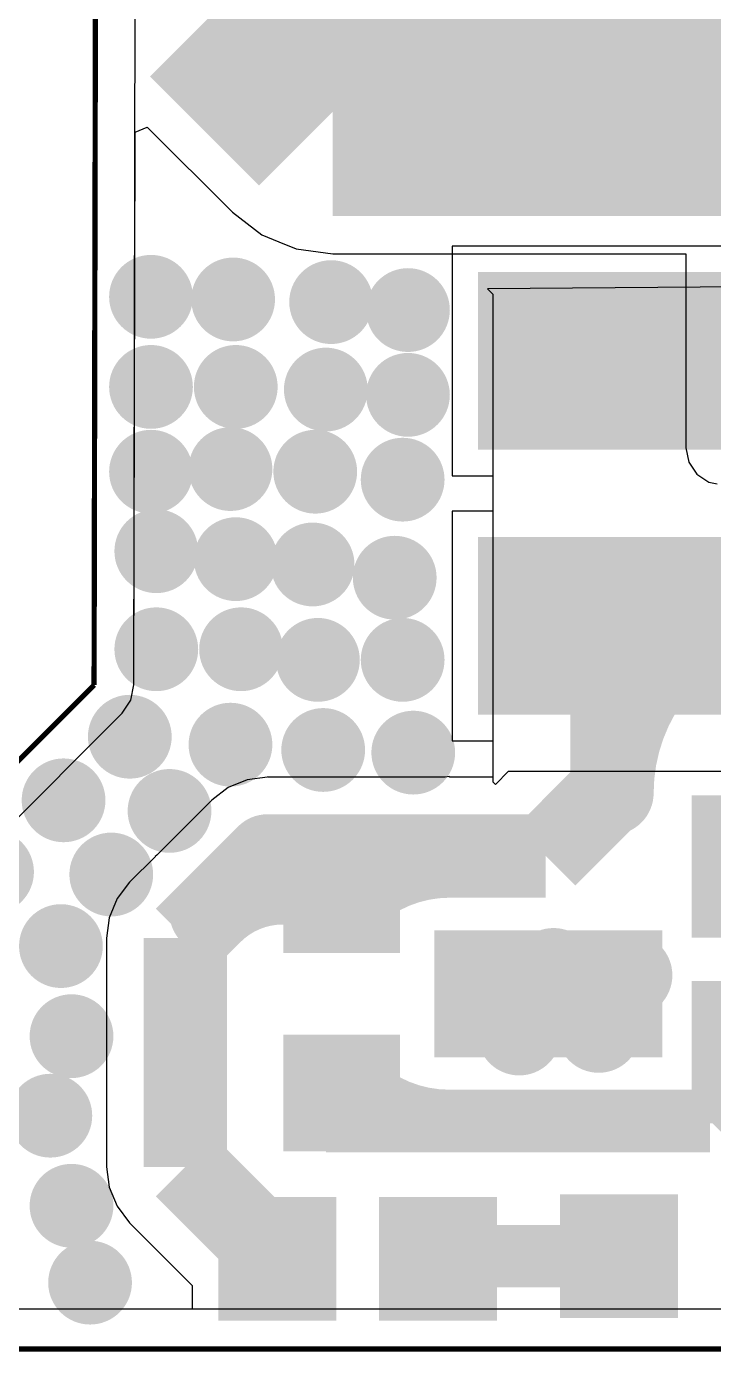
# Model space of a CAD drawing. Extents: x 56.2 to 141.8, y 48 to 96.4.
# Drawn here: x 95.25 to 101.84, y 47.96 to 60.66 of the extents above; entities that cross this region are included whole.
import ezdxf

# ---------------------------------------------------------------- set-up
doc = ezdxf.new("R2010")
doc.units = 0
doc.header["$MEASUREMENT"] = 0
for name, color, linetype in [('BOTTOMLAYER', 5, 'CONTINUOUS'), ('BOTTOMPASTE', 16, 'CONTINUOUS'), ('BOTTOMSOLDER', 6, 'CONTINUOUS'), ('KEEPOUTLAYER', 6, 'CONTINUOUS'), ('MULTILAYER', 9, 'CONTINUOUS'), ('TOPLAYER', 1, 'CONTINUOUS'), ('TOPSOLDER', 216, 'CONTINUOUS')]:
    doc.layers.add(name, color=color, linetype=linetype)

msp = doc.modelspace()

# ---------------------------------------------------------------- linework, layer by layer
at = {"layer": 'BOTTOMLAYER'}
for p, q in [((95.898104, 54.343704), (95.898104, 63.659408)), ((96.280326, 54.345063), (96.29884, 63.677041)), ((103.031072, 58.54987), (99.331054, 58.54987)), ((99.331054, 58.54987), (99.331054, 56.349849)), ((105.480328, 58.188266), (99.6696, 58.1406)), ((99.6696, 58.1406), (99.7204, 58.0898)), ((99.7204, 58.0898), (99.7204, 53.4162)), ((99.331054, 56.349849), (99.7204, 56.349849)), ((99.7204, 56.349849), (99.7204, 56.00987)), ((99.7204, 56.00987), (99.331066, 56.00987)), ((99.331066, 56.00987), (99.331066, 53.809849)), ((93.599, 52.0446), (95.898104, 54.343704)), ((96.251469, 54.197512), (96.280572, 54.343828)), ((96.280572, 54.343828), (96.280326, 54.345063)), ((96.168586, 54.073471), (96.251469, 54.197512)), ((93.869358, 51.774242), (96.168586, 54.073471)), ((99.331066, 53.809849), (99.7204, 53.809849)), ((99.7204, 53.809849), (99.7204, 53.46147)), ((99.305857, 53.46542), (99.265755, 53.46147)), ((99.305857, 53.46147), (99.305857, 53.46542)), ((99.7458, 53.3908), (99.8728, 53.5178)), ((99.8728, 53.5178), (105.5624, 53.5178)), ((97.183164, 53.360122), (97.026494, 53.239906)), ((97.365612, 53.435694), (97.183164, 53.360122)), ((97.5614, 53.46147), (97.365612, 53.435694)), ((97.561433, 53.46147), (97.5614, 53.46147)), ((97.569299, 53.46147), (97.561433, 53.462245)), ((97.561433, 53.462245), (97.561433, 53.46147)), ((99.265755, 53.46147), (97.569299, 53.46147)), ((99.7204, 53.46147), (99.305857, 53.46147)), ((99.7204, 53.4162), (99.7458, 53.3908)), ((97.026494, 53.239906), (96.498776, 52.712188)), ((96.498776, 52.712188), (96.484214, 52.700238)), ((96.485519, 52.698932), (96.239094, 52.452506)), ((96.484214, 52.700238), (96.485519, 52.698932)), ((96.239094, 52.452506), (96.118878, 52.295836)), ((96.118878, 52.295836), (96.043305, 52.113388)), ((96.043305, 52.113388), (96.01753, 51.9176)), ((96.01753, 51.9176), (96.01753, 49.725204)), ((96.01753, 49.725204), (96.017527, 49.725202)), ((96.017527, 49.725202), (96.01753, 49.725202)), ((96.01753, 49.725202), (96.043305, 49.529413)), ((96.043305, 49.529413), (96.118878, 49.346965)), ((96.118878, 49.346965), (96.239094, 49.190295)), ((96.239094, 49.190295), (96.840002, 48.58939)), ((96.840002, 48.58939), (96.840002, 48.362944)), ((96.840002, 48.362944), (92.1766, 48.362944))]:
    msp.add_line(p, q, dxfattribs=at)
for points, const_width in [([(96.2938, 58.0644, 1), (96.5938, 58.0644, 1)], 0.299999), ([(97.0812, 58.039, 1), (97.3812, 58.039, 1)], 0.299999), ([(98.021, 58.0136, 1), (98.321, 58.0136, 1)], 0.299999), ([(98.7576, 57.9374, 1), (99.0576, 57.9374, 1)], 0.299999), ([(96.2938, 57.2008, 1), (96.5938, 57.2008, 1)], 0.299999), ([(97.1066, 57.2008, 1), (97.4066, 57.2008, 1)], 0.299999), ([(97.9702, 57.1754, 1), (98.2702, 57.1754, 1)], 0.299999), ([(98.7576, 57.1246, 1), (99.0576, 57.1246, 1)], 0.299999), ([(96.2938, 56.388, 1), (96.5938, 56.388, 1)], 0.299999), ([(97.0558, 56.4134, 1), (97.3558, 56.4134, 1)], 0.299999), ([(97.8686, 56.388, 1), (98.1686, 56.388, 1)], 0.299999), ([(98.7068, 56.3118, 1), (99.0068, 56.3118, 1)], 0.299999), ([(96.3446, 55.626, 1), (96.6446, 55.626, 1)], 0.299999), ([(97.1066, 55.5498, 1), (97.4066, 55.5498, 1)], 0.299999), ([(97.8432, 55.499, 1), (98.1432, 55.499, 1)], 0.299999), ([(98.6306, 55.372, 1), (98.9306, 55.372, 1)], 0.299999), ([(101.227428, 54.661239, 1), (101.627427, 54.661239, 1)], 0.399999), ([(101.227428, 54.661239, 1), (101.627427, 54.661239, 1)], 0.399999), ([(101.227428, 54.661239, 1), (101.627427, 54.661239, 1)], 0.399999), ([(101.227428, 54.661239, 1), (101.627427, 54.661239, 1)], 0.399999), ([(101.227428, 54.661239, 1), (101.627427, 54.661239, 1)], 0.399999), ([(101.227428, 54.661239, 1), (101.627427, 54.661239, 1)], 0.399999), ([(101.227428, 54.661239, 1), (101.627427, 54.661239, 1)], 0.399999), ([(101.227428, 54.661239, 1), (101.627427, 54.661239, 1)], 0.399999), ([(101.227428, 54.661239, 1), (101.627427, 54.661239, 1)], 0.399999), ([(96.3446, 54.6862, 1), (96.6446, 54.6862, 1)], 0.299999), ([(97.1574, 54.6862, 1), (97.4574, 54.6862, 1)], 0.299999), ([(97.894, 54.5846, 1), (98.194, 54.5846, 1)], 0.299999), ([(98.7068, 54.5846, 1), (99.0068, 54.5846, 1)], 0.299999), ([(96.0906, 53.848, 1), (96.3906, 53.848, 1)], 0.299999), ([(97.0558, 53.7718, 1), (97.3558, 53.7718, 1)], 0.299999), ([(97.9448, 53.721, 1), (98.2448, 53.721, 1)], 0.299999), ([(98.8084, 53.6956, 1), (99.1084, 53.6956, 1)], 0.299999), ([(100.6634, 53.30828, 1), (101.0634, 53.30828, 1)], 0.399999), ([(100.6634, 53.30828, 1), (101.0634, 53.30828, 1)], 0.399999), ([(100.6634, 53.30828, 1), (101.0634, 53.30828, 1)], 0.399999), ([(100.6634, 53.30828, 1), (101.0634, 53.30828, 1)], 0.399999), ([(100.6634, 53.30828, 1), (101.0634, 53.30828, 1)], 0.399999), ([(100.6634, 53.30828, 1), (101.0634, 53.30828, 1)], 0.399999), ([(100.6634, 53.30828, 1), (101.0634, 53.30828, 1)], 0.399999), ([(100.6634, 53.30828, 1), (101.0634, 53.30828, 1)], 0.399999), ([(100.6634, 53.30828, 1), (101.0634, 53.30828, 1)], 0.399999), ([(95.4556, 53.2384, 1), (95.7556, 53.2384, 1)], 0.299999), ([(96.4716, 53.1368, 1), (96.7716, 53.1368, 1)], 0.299999), ([(97.361433, 52.705, 1), (97.761433, 52.705, 1)], 0.399999), ([(97.361433, 52.705, 1), (97.761433, 52.705, 1)], 0.399999), ([(97.361433, 52.705, 1), (97.761433, 52.705, 1)], 0.399999), ([(97.361433, 52.705, 1), (97.761433, 52.705, 1)], 0.399999), ([(97.361433, 52.705, 1), (97.761433, 52.705, 1)], 0.399999), ([(97.361433, 52.705, 1), (97.761433, 52.705, 1)], 0.399999), ([(97.361433, 52.705, 1), (97.761433, 52.705, 1)], 0.399999), ([(97.361433, 52.705, 1), (97.761433, 52.705, 1)], 0.399999), ([(97.361433, 52.705, 1), (97.761433, 52.705, 1)], 0.399999), ([(99.105857, 52.705, 1), (99.505856, 52.705, 1)], 0.399999), ([(99.105857, 52.705, 1), (99.505856, 52.705, 1)], 0.399999), ([(99.105857, 52.705, 1), (99.505856, 52.705, 1)], 0.399999), ([(99.105857, 52.705, 1), (99.505856, 52.705, 1)], 0.399999), ([(99.105857, 52.705, 1), (99.505856, 52.705, 1)], 0.399999), ([(99.105857, 52.705, 1), (99.505856, 52.705, 1)], 0.399999), ([(99.105857, 52.705, 1), (99.505856, 52.705, 1)], 0.399999), ([(99.105857, 52.705, 1), (99.505856, 52.705, 1)], 0.399999), ([(99.105857, 52.705, 1), (99.505856, 52.705, 1)], 0.399999), ([(95.9128, 52.5272, 1), (96.2128, 52.5272, 1)], 0.299999), ([(98.022059, 52.307426, 1), (98.422059, 52.307426, 1)], 0.399999), ([(98.022059, 52.307426, 1), (98.422059, 52.307426, 1)], 0.399999), ([(98.022059, 52.307426, 1), (98.422059, 52.307426, 1)], 0.399999), ([(98.022059, 52.307426, 1), (98.422059, 52.307426, 1)], 0.399999), ([(98.022059, 52.307426, 1), (98.422059, 52.307426, 1)], 0.399999), ([(98.022059, 52.307426, 1), (98.422059, 52.307426, 1)], 0.399999), ([(98.022059, 52.307426, 1), (98.422059, 52.307426, 1)], 0.399999), ([(98.022059, 52.307426, 1), (98.422059, 52.307426, 1)], 0.399999), ([(98.022059, 52.307426, 1), (98.422059, 52.307426, 1)], 0.399999), ([(98.041, 52.286532, 1), (98.440999, 52.286532, 1)], 0.399999), ([(98.041, 52.286532, 1), (98.440999, 52.286532, 1)], 0.399999), ([(98.041, 52.286532, 1), (98.440999, 52.286532, 1)], 0.399999), ([(98.041, 52.286532, 1), (98.440999, 52.286532, 1)], 0.399999), ([(98.041, 52.286532, 1), (98.440999, 52.286532, 1)], 0.399999), ([(98.041, 52.286532, 1), (98.440999, 52.286532, 1)], 0.399999), ([(98.041, 52.286532, 1), (98.440999, 52.286532, 1)], 0.399999), ([(98.041, 52.286532, 1), (98.440999, 52.286532, 1)], 0.399999), ([(98.041, 52.286532, 1), (98.440999, 52.286532, 1)], 0.399999), ([(98.113047, 52.293764, 1), (98.513047, 52.293764, 1)], 0.399999), ([(98.113047, 52.293764, 1), (98.513047, 52.293764, 1)], 0.399999), ([(98.113047, 52.293764, 1), (98.513047, 52.293764, 1)], 0.399999), ([(98.113047, 52.293764, 1), (98.513047, 52.293764, 1)], 0.399999), ([(98.113047, 52.293764, 1), (98.513047, 52.293764, 1)], 0.399999), ([(98.113047, 52.293764, 1), (98.513047, 52.293764, 1)], 0.399999), ([(98.113047, 52.293764, 1), (98.513047, 52.293764, 1)], 0.399999), ([(98.113047, 52.293764, 1), (98.513047, 52.293764, 1)], 0.399999), ([(98.113047, 52.293764, 1), (98.513047, 52.293764, 1)], 0.399999), ([(96.820426, 52.164026, 1), (97.220425, 52.164026, 1)], 0.399999), ([(96.820426, 52.164026, 1), (97.220425, 52.164026, 1)], 0.399999), ([(96.820426, 52.164026, 1), (97.220425, 52.164026, 1)], 0.399999), ([(96.820426, 52.164026, 1), (97.220425, 52.164026, 1)], 0.399999), ([(96.820426, 52.164026, 1), (97.220425, 52.164026, 1)], 0.399999), ([(96.820426, 52.164026, 1), (97.220425, 52.164026, 1)], 0.399999), ([(96.820426, 52.164026, 1), (97.220425, 52.164026, 1)], 0.399999), ([(96.820426, 52.164026, 1), (97.220425, 52.164026, 1)], 0.399999), ([(96.820426, 52.164026, 1), (97.220425, 52.164026, 1)], 0.399999), ([(95.4302, 51.8414, 1), (95.7302, 51.8414, 1)], 0.299999), ([(99.418, 51.5366, 1), (99.718, 51.5366, 1)], 0.299999), ([(100.1546, 51.6128, 1), (100.4546, 51.6128, 1)], 0.299999), ([(100.8912, 51.562, 1), (101.1912, 51.562, 1)], 0.299999), ([(100.5864, 51.0286, 1), (100.8864, 51.0286, 1)], 0.299999), ([(95.5318, 50.9778, 1), (95.8318, 50.9778, 1)], 0.299999), ([(99.8244, 51.0032, 1), (100.1244, 51.0032, 1)], 0.299999), ([(98.233758, 50.545347, 1), (98.533758, 50.545347, 1)], 0.299999), ([(98.233758, 50.545347, 1), (98.533758, 50.545347, 1)], 0.299999), ([(98.233758, 50.545347, 1), (98.533758, 50.545347, 1)], 0.299999), ([(98.233758, 50.545347, 1), (98.533758, 50.545347, 1)], 0.299999), ([(98.233758, 50.545347, 1), (98.533758, 50.545347, 1)], 0.299999), ([(98.233758, 50.545347, 1), (98.533758, 50.545347, 1)], 0.299999), ([(98.233758, 50.545347, 1), (98.533758, 50.545347, 1)], 0.299999), ([(98.233758, 50.545347, 1), (98.533758, 50.545347, 1)], 0.299999), ([(98.233758, 50.545347, 1), (98.533758, 50.545347, 1)], 0.299999), ([(95.3286, 50.2158, 1), (95.6286, 50.2158, 1)], 0.299999), ([(99.151996, 50.165, 1), (99.451996, 50.165, 1)], 0.299999), ([(99.151996, 50.165, 1), (99.451996, 50.165, 1)], 0.299999), ([(99.151996, 50.165, 1), (99.451996, 50.165, 1)], 0.299999), ([(99.151996, 50.165, 1), (99.451996, 50.165, 1)], 0.299999), ([(99.151996, 50.165, 1), (99.451996, 50.165, 1)], 0.299999), ([(99.151996, 50.165, 1), (99.451996, 50.165, 1)], 0.299999), ([(99.151996, 50.165, 1), (99.451996, 50.165, 1)], 0.299999), ([(99.151996, 50.165, 1), (99.451996, 50.165, 1)], 0.299999), ([(99.151996, 50.165, 1), (99.451996, 50.165, 1)], 0.299999), ([(95.5318, 49.3522, 1), (95.8318, 49.3522, 1)], 0.299999), ([(95.7096, 48.6156, 1), (96.0096, 48.6156, 1)], 0.299999)]:
    msp.add_lwpolyline(points, format="xyb", close=True, dxfattribs=dict(at, const_width=const_width))
for points, const_width in [([(101.181063, 57.44986), (104.238537, 57.44986)], 0.599999), ([(100.183582, 55.1688), (100.8634, 54.488982)], 0.800001), ([(100.8634, 53.34), (100.8634, 54.488982)], 0.800001), ([(100.2284, 52.705), (100.8634, 53.34)], 0.800001), ([(96.774, 51.9176), (97.5614, 52.705)], 0.800001), ([(97.5614, 52.705), (100.2284, 52.705)], 0.800001), ([(96.774, 49.725202), (96.774, 51.9176)], 0.800001), ([(101.804198, 50.165), (102.464598, 50.8254)], 0.599999), ([(98.1202, 50.165), (101.804198, 50.165)], 0.599999), ([(96.774, 49.725202), (97.655002, 48.8442)], 0.800001), ([(99.169604, 48.8188), (99.220404, 48.8696)], 0.599999), ([(99.220404, 48.8696), (100.931602, 48.8696)], 0.599999)]:
    msp.add_lwpolyline(points, dxfattribs=dict(at, const_width=const_width))
for points, const_width in [([(100.8634, 53.30828, -0.200097), (101.427427, 54.661239)], 0.800001), ([(100.8634, 53.30828, -0.200097), (101.427427, 54.661239)], 0.800001), ([(100.8634, 53.30828, -0.200097), (101.427427, 54.661239)], 0.800001), ([(100.8634, 53.30828, -0.200097), (101.427427, 54.661239)], 0.800001), ([(100.8634, 53.30828, -0.200097), (101.427427, 54.661239)], 0.800001), ([(100.8634, 53.30828, -0.200097), (101.427427, 54.661239)], 0.800001), ([(100.8634, 53.30828, -0.200097), (101.427427, 54.661239)], 0.800001), ([(100.8634, 53.30828, -0.200097), (101.427427, 54.661239)], 0.800001), ([(100.8634, 53.30828, -0.200097), (101.427427, 54.661239)], 0.800001), ([(97.561433, 52.705, -0.2777), (98.222059, 52.307426)], 0.800001), ([(97.561433, 52.705, -0.2777), (98.222059, 52.307426)], 0.800001), ([(97.561433, 52.705, -0.2777), (98.222059, 52.307426)], 0.800001), ([(97.561433, 52.705, -0.2777), (98.222059, 52.307426)], 0.800001), ([(97.561433, 52.705, -0.2777), (98.222059, 52.307426)], 0.800001), ([(97.561433, 52.705, -0.2777), (98.222059, 52.307426)], 0.800001), ([(97.561433, 52.705, -0.2777), (98.222059, 52.307426)], 0.800001), ([(97.561433, 52.705, -0.2777), (98.222059, 52.307426)], 0.800001), ([(97.561433, 52.705, -0.2777), (98.222059, 52.307426)], 0.800001), ([(98.313047, 52.293764, -0.198912), (99.305857, 52.705)], 0.800001), ([(98.313047, 52.293764, -0.198912), (99.305857, 52.705)], 0.800001), ([(98.313047, 52.293764, -0.198912), (99.305857, 52.705)], 0.800001), ([(98.313047, 52.293764, -0.198912), (99.305857, 52.705)], 0.800001), ([(98.313047, 52.293764, -0.198912), (99.305857, 52.705)], 0.800001), ([(98.313047, 52.293764, -0.198912), (99.305857, 52.705)], 0.800001), ([(98.313047, 52.293764, -0.198912), (99.305857, 52.705)], 0.800001), ([(98.313047, 52.293764, -0.198912), (99.305857, 52.705)], 0.800001), ([(98.313047, 52.293764, -0.198912), (99.305857, 52.705)], 0.800001), ([(97.020426, 52.164026, -0.356758), (98.241, 52.286532)], 0.800001), ([(97.020426, 52.164026, -0.356758), (98.241, 52.286532)], 0.800001), ([(97.020426, 52.164026, -0.356758), (98.241, 52.286532)], 0.800001), ([(97.020426, 52.164026, -0.356758), (98.241, 52.286532)], 0.800001), ([(97.020426, 52.164026, -0.356758), (98.241, 52.286532)], 0.800001), ([(97.020426, 52.164026, -0.356758), (98.241, 52.286532)], 0.800001), ([(97.020426, 52.164026, -0.356758), (98.241, 52.286532)], 0.800001), ([(97.020426, 52.164026, -0.356758), (98.241, 52.286532)], 0.800001), ([(97.020426, 52.164026, -0.356758), (98.241, 52.286532)], 0.800001), ([(99.301996, 50.165, -0.198912), (98.383758, 50.545347)], 0.599999), ([(99.301996, 50.165, -0.198912), (98.383758, 50.545347)], 0.599999), ([(99.301996, 50.165, -0.198912), (98.383758, 50.545347)], 0.599999), ([(99.301996, 50.165, -0.198912), (98.383758, 50.545347)], 0.599999), ([(99.301996, 50.165, -0.198912), (98.383758, 50.545347)], 0.599999), ([(99.301996, 50.165, -0.198912), (98.383758, 50.545347)], 0.599999), ([(99.301996, 50.165, -0.198912), (98.383758, 50.545347)], 0.599999), ([(99.301996, 50.165, -0.198912), (98.383758, 50.545347)], 0.599999), ([(99.301996, 50.165, -0.198912), (98.383758, 50.545347)], 0.599999)]:
    msp.add_lwpolyline(points, format="xyb", dxfattribs=dict(at, const_width=const_width))
for points in [[(99.681053, 56.699848), (102.681072, 56.699848), (99.681053, 58.199871), (102.681072, 58.199871)], [(99.681066, 54.159848), (102.68106, 54.159848), (99.681066, 55.659871), (102.68106, 55.659871)], [(103.1986, 52.024404), (103.1986, 53.184402), (101.7286, 52.024404), (101.7286, 53.184402)], [(98.7298, 51.877011), (98.7298, 52.791411), (97.8154, 51.877011), (97.8154, 52.791411)], [(99.1616, 50.7746), (101.346, 50.7746), (99.1616, 51.9938), (101.346, 51.9938)], [(100.854599, 50.927), (100.854599, 51.8414), (99.754601, 50.927), (99.754601, 51.8414)], [(103.1986, 50.244403), (103.1986, 51.404401), (101.7286, 50.244403), (101.7286, 51.404401)], [(98.7298, 49.976989), (98.7298, 50.891389), (97.8154, 49.976989), (97.8154, 50.891389)], [(97.190001, 48.354201), (98.120002, 48.354201), (97.190001, 49.334199), (98.120002, 49.334199)], [(98.730003, 48.354201), (99.660004, 48.354201), (98.730003, 49.334199), (99.660004, 49.334199)], [(100.466601, 48.379601), (101.396602, 48.379601), (100.466601, 49.359599), (101.396602, 49.359599)]]:
    msp.add_solid(points, dxfattribs=at)
at = {"layer": 'BOTTOMPASTE'}
for points in [[(99.681053, 56.699848), (102.681072, 56.699848), (99.681053, 58.199871), (102.681072, 58.199871)], [(99.681066, 54.159848), (102.68106, 54.159848), (99.681066, 55.659871), (102.68106, 55.659871)], [(103.1986, 52.024404), (103.1986, 53.184402), (101.7286, 52.024404), (101.7286, 53.184402)], [(98.7298, 51.877011), (98.7298, 52.791411), (97.8154, 51.877011), (97.8154, 52.791411)], [(100.854599, 50.927), (100.854599, 51.8414), (99.754601, 50.927), (99.754601, 51.8414)], [(103.1986, 50.244403), (103.1986, 51.404401), (101.7286, 50.244403), (101.7286, 51.404401)], [(98.7298, 49.976989), (98.7298, 50.891389), (97.8154, 49.976989), (97.8154, 50.891389)], [(97.190001, 48.354201), (98.120002, 48.354201), (97.190001, 49.334199), (98.120002, 49.334199)], [(98.730003, 48.354201), (99.660004, 48.354201), (98.730003, 49.334199), (99.660004, 49.334199)], [(100.466601, 48.379601), (101.396602, 48.379601), (100.466601, 49.359599), (101.396602, 49.359599)]]:
    msp.add_solid(points, dxfattribs=at)
at = {"layer": 'BOTTOMSOLDER', "const_width": 0.401599}
for points in [[(96.243, 58.0644, 1), (96.6446, 58.0644, 1)], [(97.0304, 58.039, 1), (97.432, 58.039, 1)], [(97.9702, 58.0136, 1), (98.3718, 58.0136, 1)], [(98.7068, 57.9374, 1), (99.1084, 57.9374, 1)], [(96.243, 57.2008, 1), (96.6446, 57.2008, 1)], [(97.0558, 57.2008, 1), (97.4574, 57.2008, 1)], [(97.9194, 57.1754, 1), (98.321, 57.1754, 1)], [(98.7068, 57.1246, 1), (99.1084, 57.1246, 1)], [(96.243, 56.388, 1), (96.6446, 56.388, 1)], [(97.005, 56.4134, 1), (97.4066, 56.4134, 1)], [(97.8178, 56.388, 1), (98.2194, 56.388, 1)], [(98.656, 56.3118, 1), (99.0576, 56.3118, 1)], [(96.2938, 55.626, 1), (96.6954, 55.626, 1)], [(97.0558, 55.5498, 1), (97.4574, 55.5498, 1)], [(97.7924, 55.499, 1), (98.194, 55.499, 1)], [(98.5798, 55.372, 1), (98.9814, 55.372, 1)], [(96.2938, 54.6862, 1), (96.6954, 54.6862, 1)], [(97.1066, 54.6862, 1), (97.5082, 54.6862, 1)], [(97.8432, 54.5846, 1), (98.2448, 54.5846, 1)], [(98.656, 54.5846, 1), (99.0576, 54.5846, 1)], [(96.0398, 53.848, 1), (96.4414, 53.848, 1)], [(97.005, 53.7718, 1), (97.4066, 53.7718, 1)], [(97.894, 53.721, 1), (98.2956, 53.721, 1)], [(98.7576, 53.6956, 1), (99.1592, 53.6956, 1)], [(95.4048, 53.2384, 1), (95.8064, 53.2384, 1)], [(96.4208, 53.1368, 1), (96.8224, 53.1368, 1)], [(94.719, 52.5526, 1), (95.1206, 52.5526, 1)], [(95.862, 52.5272, 1), (96.2636, 52.5272, 1)], [(95.3794, 51.8414, 1), (95.781, 51.8414, 1)], [(100.1038, 51.6128, 1), (100.5054, 51.6128, 1)], [(100.8404, 51.562, 1), (101.242, 51.562, 1)], [(99.3672, 51.5366, 1), (99.7688, 51.5366, 1)], [(95.481, 50.9778, 1), (95.8826, 50.9778, 1)], [(99.7736, 51.0032, 1), (100.1752, 51.0032, 1)], [(100.5356, 51.0286, 1), (100.9372, 51.0286, 1)], [(95.2778, 50.2158, 1), (95.6794, 50.2158, 1)], [(95.481, 49.3522, 1), (95.8826, 49.3522, 1)], [(95.6588, 48.6156, 1), (96.0604, 48.6156, 1)]]:
    msp.add_lwpolyline(points, format="xyb", close=True, dxfattribs=at)
at = {"layer": 'BOTTOMSOLDER'}
for points in [[(99.579453, 56.598248), (102.782672, 56.598248), (99.579453, 58.301471), (102.782672, 58.301471)], [(99.579466, 54.058248), (102.78266, 54.058248), (99.579466, 55.761471), (102.78266, 55.761471)], [(103.3002, 51.922804), (103.3002, 53.286002), (101.627, 51.922804), (101.627, 53.286002)], [(98.8314, 51.775411), (98.8314, 52.893011), (97.7138, 51.775411), (97.7138, 52.893011)], [(100.956199, 50.8254), (100.956199, 51.943), (99.653001, 50.8254), (99.653001, 51.943)], [(103.3002, 50.142803), (103.3002, 51.506001), (101.627, 50.142803), (101.627, 51.506001)], [(98.8314, 49.875389), (98.8314, 50.992989), (97.7138, 49.875389), (97.7138, 50.992989)], [(97.088401, 48.252601), (98.221602, 48.252601), (97.088401, 49.435799), (98.221602, 49.435799)], [(98.628403, 48.252601), (99.761604, 48.252601), (98.628403, 49.435799), (99.761604, 49.435799)], [(100.365001, 48.278001), (101.498202, 48.278001), (100.365001, 49.461199), (101.498202, 49.461199)]]:
    msp.add_solid(points, dxfattribs=at)
at = {"layer": 'KEEPOUTLAYER', "const_width": 0.05}
for points in [[(95.897979, 54.344075), (95.916496, 63.6778)], [(93.599, 52.0446), (95.898228, 54.343828)], [(69.4436, 47.9806), (131.6482, 47.9806)]]:
    msp.add_lwpolyline(points, dxfattribs=at)
at = {"layer": 'MULTILAYER', "const_width": 0.299999}
for points in [[(96.2938, 58.0644, 1), (96.5938, 58.0644, 1)], [(97.0812, 58.039, 1), (97.3812, 58.039, 1)], [(98.021, 58.0136, 1), (98.321, 58.0136, 1)], [(98.7576, 57.9374, 1), (99.0576, 57.9374, 1)], [(96.2938, 57.2008, 1), (96.5938, 57.2008, 1)], [(97.1066, 57.2008, 1), (97.4066, 57.2008, 1)], [(97.9702, 57.1754, 1), (98.2702, 57.1754, 1)], [(98.7576, 57.1246, 1), (99.0576, 57.1246, 1)], [(96.2938, 56.388, 1), (96.5938, 56.388, 1)], [(97.0558, 56.4134, 1), (97.3558, 56.4134, 1)], [(97.8686, 56.388, 1), (98.1686, 56.388, 1)], [(98.7068, 56.3118, 1), (99.0068, 56.3118, 1)], [(96.3446, 55.626, 1), (96.6446, 55.626, 1)], [(97.1066, 55.5498, 1), (97.4066, 55.5498, 1)], [(97.8432, 55.499, 1), (98.1432, 55.499, 1)], [(98.6306, 55.372, 1), (98.9306, 55.372, 1)], [(96.3446, 54.6862, 1), (96.6446, 54.6862, 1)], [(97.1574, 54.6862, 1), (97.4574, 54.6862, 1)], [(97.894, 54.5846, 1), (98.194, 54.5846, 1)], [(98.7068, 54.5846, 1), (99.0068, 54.5846, 1)], [(96.0906, 53.848, 1), (96.3906, 53.848, 1)], [(97.0558, 53.7718, 1), (97.3558, 53.7718, 1)], [(97.9448, 53.721, 1), (98.2448, 53.721, 1)], [(98.8084, 53.6956, 1), (99.1084, 53.6956, 1)], [(95.4556, 53.2384, 1), (95.7556, 53.2384, 1)], [(96.4716, 53.1368, 1), (96.7716, 53.1368, 1)], [(95.9128, 52.5272, 1), (96.2128, 52.5272, 1)], [(95.4302, 51.8414, 1), (95.7302, 51.8414, 1)], [(99.418, 51.5366, 1), (99.718, 51.5366, 1)], [(100.1546, 51.6128, 1), (100.4546, 51.6128, 1)], [(100.8912, 51.562, 1), (101.1912, 51.562, 1)], [(100.5864, 51.0286, 1), (100.8864, 51.0286, 1)], [(95.5318, 50.9778, 1), (95.8318, 50.9778, 1)], [(99.8244, 51.0032, 1), (100.1244, 51.0032, 1)], [(95.3286, 50.2158, 1), (95.6286, 50.2158, 1)], [(95.5318, 49.3522, 1), (95.8318, 49.3522, 1)], [(95.7096, 48.6156, 1), (96.0096, 48.6156, 1)]]:
    msp.add_lwpolyline(points, format="xyb", close=True, dxfattribs=at)
at = {"layer": 'TOPLAYER'}
for p, q in [((95.898228, 63.659532), (95.898228, 54.343828)), ((96.290839, 59.643317), (96.40822, 59.691801)), ((96.40822, 59.691801), (97.224251, 58.87577)), ((96.280326, 54.345063), (96.290839, 59.643317)), ((97.224251, 58.87577), (97.506257, 58.659377)), ((97.506257, 58.659377), (97.67046, 58.591364)), ((97.67046, 58.591364), (97.834661, 58.523348)), ((97.834661, 58.523348), (98.187081, 58.476952)), ((98.187081, 58.476952), (101.573343, 58.476952)), ((101.573343, 58.476952), (101.573343, 56.6166)), ((101.573343, 56.6166), (101.600508, 56.480037)), ((101.600508, 56.480037), (101.677864, 56.364264)), ((101.677864, 56.364264), (101.793637, 56.286908)), ((101.793637, 56.286908), (101.872301, 56.271259)), ((95.898228, 54.343828), (93.599, 52.0446)), ((96.251469, 54.197512), (96.280572, 54.343828)), ((96.280572, 54.343828), (96.280326, 54.345063)), ((96.168586, 54.073471), (96.251469, 54.197512)), ((93.869358, 51.774242), (96.168586, 54.073471)), ((128.698737, 48.362944), (92.1512, 48.362944))]:
    msp.add_line(p, q, dxfattribs=at)
at = {"layer": 'TOPLAYER', "const_width": 2.000001}
for points in [[(97.141546, 60.884135), (97.141546, 66.040335)], [(97.141546, 60.884135), (98.187081, 59.8386)], [(98.187081, 59.8386), (103.4923, 59.8386)]]:
    msp.add_lwpolyline(points, dxfattribs=at)
at = {"layer": 'TOPLAYER', "const_width": 0.299999}
for points in [[(96.2938, 58.0644, 1), (96.5938, 58.0644, 1)], [(97.0812, 58.039, 1), (97.3812, 58.039, 1)], [(98.021, 58.0136, 1), (98.321, 58.0136, 1)], [(98.7576, 57.9374, 1), (99.0576, 57.9374, 1)], [(96.2938, 57.2008, 1), (96.5938, 57.2008, 1)], [(97.1066, 57.2008, 1), (97.4066, 57.2008, 1)], [(97.9702, 57.1754, 1), (98.2702, 57.1754, 1)], [(98.7576, 57.1246, 1), (99.0576, 57.1246, 1)], [(96.2938, 56.388, 1), (96.5938, 56.388, 1)], [(97.0558, 56.4134, 1), (97.3558, 56.4134, 1)], [(97.8686, 56.388, 1), (98.1686, 56.388, 1)], [(98.7068, 56.3118, 1), (99.0068, 56.3118, 1)], [(96.3446, 55.626, 1), (96.6446, 55.626, 1)], [(97.1066, 55.5498, 1), (97.4066, 55.5498, 1)], [(97.8432, 55.499, 1), (98.1432, 55.499, 1)], [(98.6306, 55.372, 1), (98.9306, 55.372, 1)], [(96.3446, 54.6862, 1), (96.6446, 54.6862, 1)], [(97.1574, 54.6862, 1), (97.4574, 54.6862, 1)], [(97.894, 54.5846, 1), (98.194, 54.5846, 1)], [(98.7068, 54.5846, 1), (99.0068, 54.5846, 1)], [(96.0906, 53.848, 1), (96.3906, 53.848, 1)], [(97.0558, 53.7718, 1), (97.3558, 53.7718, 1)], [(97.9448, 53.721, 1), (98.2448, 53.721, 1)], [(98.8084, 53.6956, 1), (99.1084, 53.6956, 1)], [(95.4556, 53.2384, 1), (95.7556, 53.2384, 1)], [(96.4716, 53.1368, 1), (96.7716, 53.1368, 1)], [(95.9128, 52.5272, 1), (96.2128, 52.5272, 1)], [(95.4302, 51.8414, 1), (95.7302, 51.8414, 1)], [(99.418, 51.5366, 1), (99.718, 51.5366, 1)], [(100.1546, 51.6128, 1), (100.4546, 51.6128, 1)], [(100.8912, 51.562, 1), (101.1912, 51.562, 1)], [(100.5864, 51.0286, 1), (100.8864, 51.0286, 1)], [(95.5318, 50.9778, 1), (95.8318, 50.9778, 1)], [(99.8244, 51.0032, 1), (100.1244, 51.0032, 1)], [(95.3286, 50.2158, 1), (95.6286, 50.2158, 1)], [(95.5318, 49.3522, 1), (95.8318, 49.3522, 1)], [(95.7096, 48.6156, 1), (96.0096, 48.6156, 1)]]:
    msp.add_lwpolyline(points, format="xyb", close=True, dxfattribs=at)
at = {"layer": 'TOPSOLDER', "const_width": 0.401599}
for points in [[(96.243, 58.0644, 1), (96.6446, 58.0644, 1)], [(97.0304, 58.039, 1), (97.432, 58.039, 1)], [(97.9702, 58.0136, 1), (98.3718, 58.0136, 1)], [(98.7068, 57.9374, 1), (99.1084, 57.9374, 1)], [(96.243, 57.2008, 1), (96.6446, 57.2008, 1)], [(97.0558, 57.2008, 1), (97.4574, 57.2008, 1)], [(97.9194, 57.1754, 1), (98.321, 57.1754, 1)], [(98.7068, 57.1246, 1), (99.1084, 57.1246, 1)], [(96.243, 56.388, 1), (96.6446, 56.388, 1)], [(97.005, 56.4134, 1), (97.4066, 56.4134, 1)], [(97.8178, 56.388, 1), (98.2194, 56.388, 1)], [(98.656, 56.3118, 1), (99.0576, 56.3118, 1)], [(96.2938, 55.626, 1), (96.6954, 55.626, 1)], [(97.0558, 55.5498, 1), (97.4574, 55.5498, 1)], [(97.7924, 55.499, 1), (98.194, 55.499, 1)], [(98.5798, 55.372, 1), (98.9814, 55.372, 1)], [(96.2938, 54.6862, 1), (96.6954, 54.6862, 1)], [(97.1066, 54.6862, 1), (97.5082, 54.6862, 1)], [(97.8432, 54.5846, 1), (98.2448, 54.5846, 1)], [(98.656, 54.5846, 1), (99.0576, 54.5846, 1)], [(96.0398, 53.848, 1), (96.4414, 53.848, 1)], [(97.005, 53.7718, 1), (97.4066, 53.7718, 1)], [(97.894, 53.721, 1), (98.2956, 53.721, 1)], [(98.7576, 53.6956, 1), (99.1592, 53.6956, 1)], [(95.4048, 53.2384, 1), (95.8064, 53.2384, 1)], [(96.4208, 53.1368, 1), (96.8224, 53.1368, 1)], [(94.719, 52.5526, 1), (95.1206, 52.5526, 1)], [(95.862, 52.5272, 1), (96.2636, 52.5272, 1)], [(95.3794, 51.8414, 1), (95.781, 51.8414, 1)], [(100.1038, 51.6128, 1), (100.5054, 51.6128, 1)], [(100.8404, 51.562, 1), (101.242, 51.562, 1)], [(99.3672, 51.5366, 1), (99.7688, 51.5366, 1)], [(95.481, 50.9778, 1), (95.8826, 50.9778, 1)], [(99.7736, 51.0032, 1), (100.1752, 51.0032, 1)], [(100.5356, 51.0286, 1), (100.9372, 51.0286, 1)], [(95.2778, 50.2158, 1), (95.6794, 50.2158, 1)], [(95.481, 49.3522, 1), (95.8826, 49.3522, 1)], [(95.6588, 48.6156, 1), (96.0604, 48.6156, 1)]]:
    msp.add_lwpolyline(points, format="xyb", close=True, dxfattribs=at)

doc.saveas('drawing.dxf')
